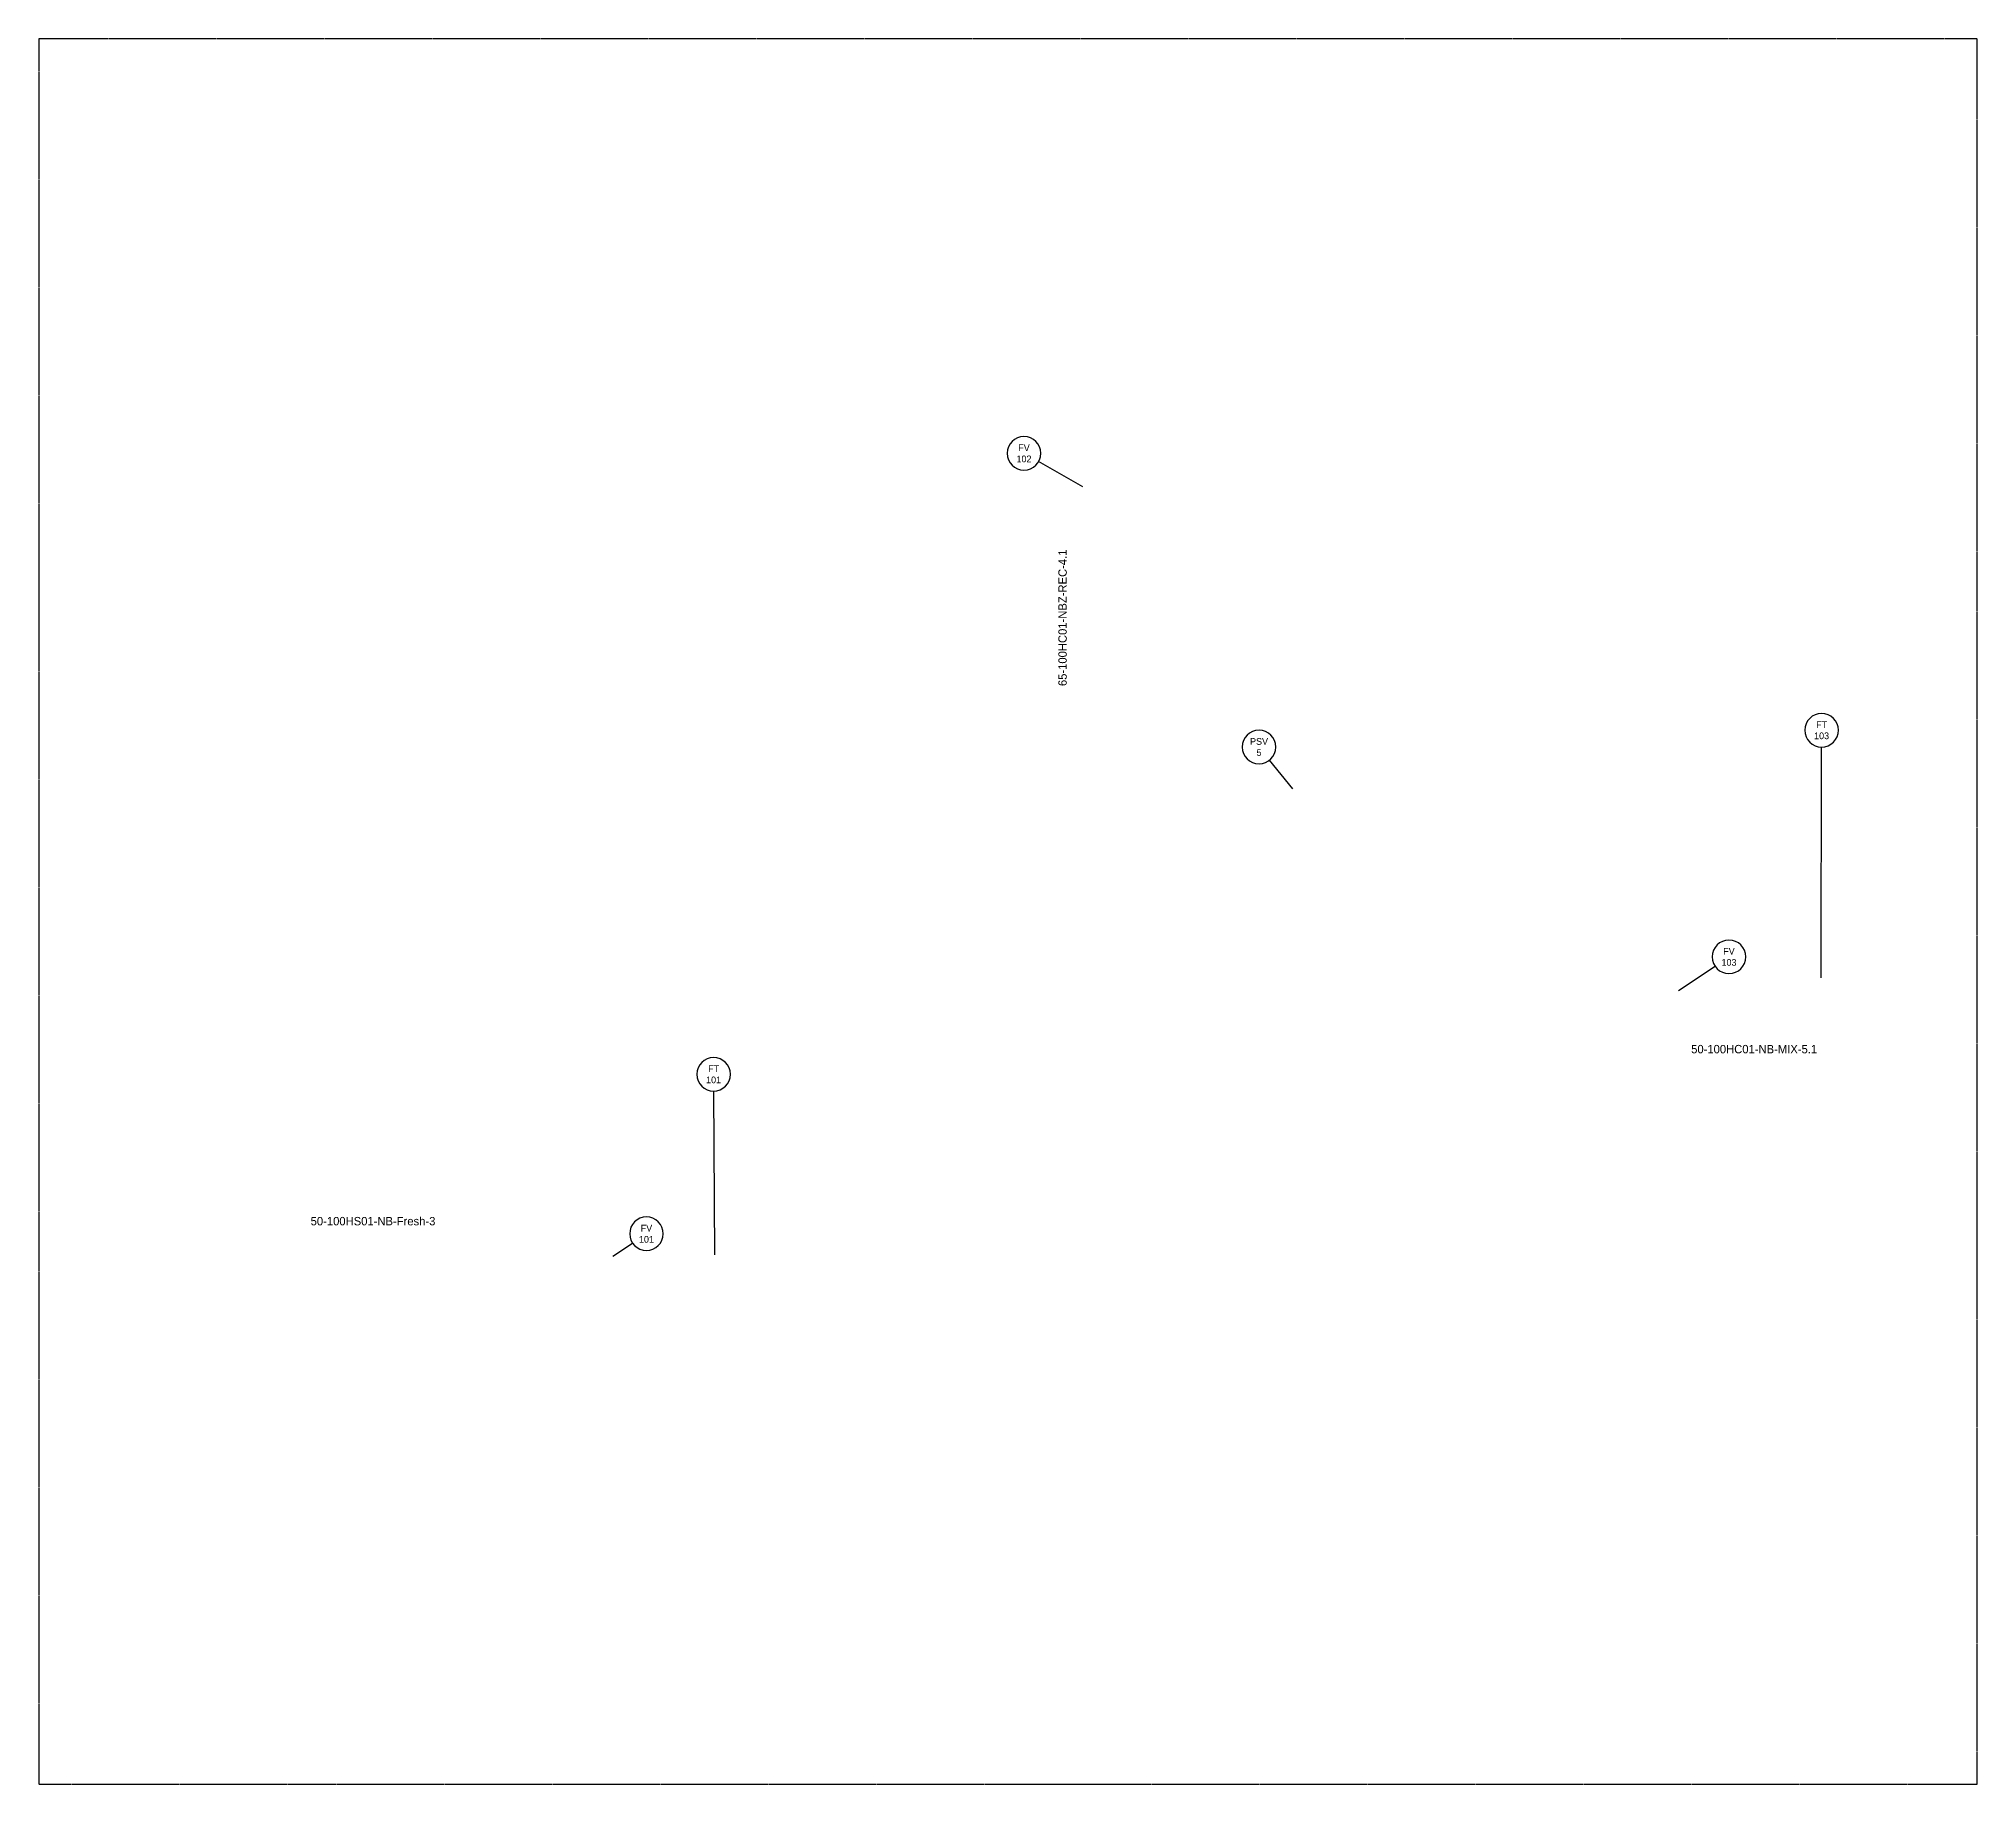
# Model space of a CAD drawing. Header units: millimetres. Extents: x 0 to 578, y 0 to 520.
import ezdxf
from ezdxf.enums import TextEntityAlignment as Align

# ---------------------------------------------------------------- set-up
doc = ezdxf.new("R2010")
doc.units = ezdxf.units.MM
doc.linetypes.add('HIDDEN2', pattern=[0.1875, 0.125, -0.0625])
doc.layers.add('Instrument', color=250, linetype='Continuous')
doc.layers.add('Text', color=7, linetype='Continuous')
doc.layers.add('no plot', color=41, linetype='HIDDEN2', plot=False)
doc.dimstyles.new('ISO-25', dxfattribs={"dimtxt": 2.5, "dimasz": 2.5, "dimexe": 1.25, "dimexo": 0.625, "dimtad": 1, "dimtxsty": 'Standard', "dimcen": 2.5, "dimadec": 0, "dimazin": 0, "dimtfac": 1, "dimtmove": 0, "dimatfit": 3, "dimfxl": 1, "dimarcsym": 0})

# ---------------------------------------------------------------- blocks, each defined once
blk = doc.blocks.new('*U20')
at = {"color": 0, "linetype": 'ByBlock', "lineweight": -2}
for start, end in [(0, 180), (180, 0)]:
    blk.add_arc((0, 0), 0.25, start, end, dxfattribs=at)
blk.add_wipeout([(-0.12, 0.149), (0.125, 0.151), (0.125, 0.024), (-0.12, 0.024)], dxfattribs=at)
blk.add_wipeout([(-0.118, -0.024), (0.122, -0.024), (0.122, -0.155), (-0.118, -0.155)], dxfattribs=at)
for tag, p in [('#(TargetObject.Type)', (0, 0.083)), ('#(TargetObject.LoopNumber)', (0, -0.083))]:
    blk.add_attdef(tag, text='', height=0.1, dxfattribs=at).set_placement(p, align=Align.MIDDLE_CENTER)
blk = doc.blocks.new('*U19')
at = {"color": 0, "linetype": 'ByBlock', "lineweight": -2}
for start, end in [(0, 180), (180, 0)]:
    blk.add_arc((0, 0), 0.25, start, end, dxfattribs=at)
blk.add_wipeout([(-0.102, 0.149), (0.107, 0.151), (0.107, 0.024), (-0.102, 0.024)], dxfattribs=at)
blk.add_wipeout([(-0.118, -0.024), (0.122, -0.024), (0.122, -0.155), (-0.118, -0.155)], dxfattribs=at)
for tag, p in [('#(TargetObject.Type)', (0, 0.083)), ('#(TargetObject.LoopNumber)', (0, -0.083))]:
    blk.add_attdef(tag, text='', height=0.1, dxfattribs=at).set_placement(p, align=Align.MIDDLE_CENTER)
blk = doc.blocks.new('Pipeline Tag_block')
at = {"color": 0, "linetype": 'ByBlock', "lineweight": -2}
blk.add_attdef('#(TargetObject.Tag)', text='', height=0.1, dxfattribs=at).set_placement((0, 0), align=Align.MIDDLE_CENTER)
blk = doc.blocks.new('*U21')
at = {"color": 0, "linetype": 'ByBlock', "lineweight": -2}
for start, end in [(0, 180), (180, 0)]:
    blk.add_arc((0, 0), 0.25, start, end, dxfattribs=at)
blk.add_wipeout([(-0.12, 0.149), (0.125, 0.151), (0.125, 0.024), (-0.12, 0.024)], dxfattribs=at)
blk.add_wipeout([(-0.136, -0.024), (0.14, -0.024), (0.14, -0.155), (-0.136, -0.155)], dxfattribs=at)
for tag, p in [('#(TargetObject.Type)', (0, 0.083)), ('#(TargetObject.LoopNumber)', (0, -0.083))]:
    blk.add_attdef(tag, text='', height=0.1, dxfattribs=at).set_placement(p, align=Align.MIDDLE_CENTER)
blk = doc.blocks.new('*U16')
at = {"color": 0, "linetype": 'ByBlock', "lineweight": -2}
for start, end in [(0, 180), (180, 0)]:
    blk.add_arc((0, 0), 0.25, start, end, dxfattribs=at)
blk.add_wipeout([(-0.174, 0.149), (0.178, 0.151), (0.178, 0.024), (-0.174, 0.024)], dxfattribs=at)
blk.add_wipeout([(-0.055, -0.024), (0.059, -0.024), (0.059, -0.155), (-0.055, -0.155)], dxfattribs=at)
for tag, p in [('#(TargetObject.Type)', (0, 0.083)), ('#(TargetObject.LoopNumber)', (0, -0.083))]:
    blk.add_attdef(tag, text='', height=0.1, dxfattribs=at).set_placement(p, align=Align.MIDDLE_CENTER)
blk = doc.blocks.new('*U12')
at = {"color": 0, "linetype": 'ByBlock', "lineweight": -2}
for start, end in [(0, 180), (180, 0)]:
    blk.add_arc((0, 0), 0.25, start, end, dxfattribs=at)
blk.add_wipeout([(-0.102, 0.149), (0.107, 0.151), (0.107, 0.024), (-0.102, 0.024)], dxfattribs=at)
blk.add_wipeout([(-0.136, -0.024), (0.14, -0.024), (0.14, -0.155), (-0.136, -0.155)], dxfattribs=at)
for tag, p in [('#(TargetObject.Type)', (0, 0.083)), ('#(TargetObject.LoopNumber)', (0, -0.083))]:
    blk.add_attdef(tag, text='', height=0.1, dxfattribs=at).set_placement(p, align=Align.MIDDLE_CENTER)

msp = doc.modelspace()

# ---------------------------------------------------------------- linework, layer by layer
at = {"layer": 'no plot'}
msp.add_lwpolyline([(0, 0), (577.5, 0), (577.5, 520), (0, 520)], close=True, dxfattribs=at)

# ---------------------------------------------------------------- block references
at = {"layer": 'Text', "xscale": 25, "yscale": 25, "zscale": 25, "rotation": 90}
msp.add_blockref('Pipeline Tag_block', (305, 347.5), dxfattribs=at).add_auto_attribs({'#(TargetObject.Tag)': '65-100HC01-NBZ-REC-4.1'})
at = {"layer": 'Text', "xscale": 25, "yscale": 25, "zscale": 25}
for p, values in [((511.04, 219), {'#(TargetObject.Tag)': '50-100HC01-NB-MIX-5.1'}), ((99.58, 167.75), {'#(TargetObject.Tag)': '50-100HS01-NB-Fresh-3'})]:
    msp.add_blockref('Pipeline Tag_block', p, dxfattribs=at).add_auto_attribs(values)

# ---------------------------------------------------------------- next in the draw order: block references
at = {"layer": 'Instrument', "linetype": 'ByBlock', "xscale": 20, "yscale": 20, "zscale": 20}
for name, p, values in [('*U21', (293.51, 396.5), {'#(TargetObject.Type)': 'FV', '#(TargetObject.LoopNumber)': '102'}), ('*U12', (531.13, 314), {'#(TargetObject.Type)': 'FT', '#(TargetObject.LoopNumber)': '103'}), ('*U16', (363.54, 309), {'#(TargetObject.Type)': 'PSV', '#(TargetObject.LoopNumber)': '5'}), ('*U21', (503.54, 246.5), {'#(TargetObject.Type)': 'FV', '#(TargetObject.LoopNumber)': '103'}), ('*U19', (201.04, 211.5), {'#(TargetObject.Type)': 'FT', '#(TargetObject.LoopNumber)': '101'}), ('*U20', (181.04, 164), {'#(TargetObject.Type)': 'FV', '#(TargetObject.LoopNumber)': '101'})]:
    msp.add_blockref(name, p, dxfattribs=at).add_auto_attribs(values)

# ---------------------------------------------------------------- next in the draw order: leaders
at = {"layer": 'Instrument', "linetype": 'ByBlock', "has_arrowhead": 0}
for points in [[(311.04, 386.5), (297.85, 394.03)], [(373.6, 296.5), (366.67, 305.11)], [(488.54, 236.5), (499.38, 243.73)], [(171.04, 157.34), (176.88, 161.23)]]:
    msp.add_leader(points, dimstyle='ISO-25', dxfattribs=at)
at = {"layer": 'Instrument', "color": 6, "linetype": 'ByBlock', "has_arrowhead": 0}
for points in [[(531.04, 240.25), (531.12, 309)], [(201.39, 157.75), (201.07, 206.5)]]:
    msp.add_leader(points, dimstyle='ISO-25', dxfattribs=at)

doc.saveas('drawing.dxf')
